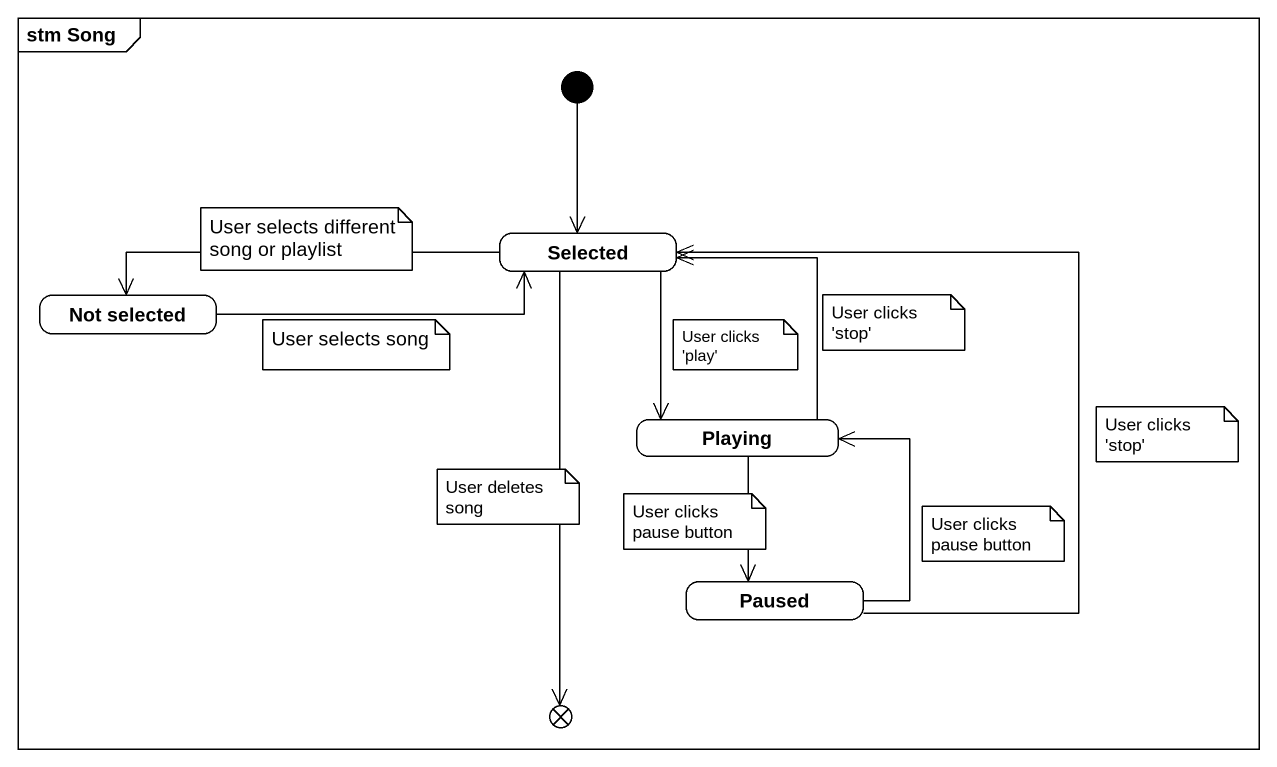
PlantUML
@startuml
mainframe stm Song
hide empty description
state Selected
state "Not selected" as Not_selected
state Playing
state Paused
state exit1 <<choice>>
[*] --> Selected
Selected -left-> Not_selected
Selected --> Playing
Selected --> exit1
Not_selected -right-> Selected
Playing -up-> Selected
Playing --> Paused
Paused -up-> Selected
Paused -up-> Playing
note as N1
  User selects different song or playlist
end note
note as N2
  User selects song
end note
note as N3
  User clicks 'play'
end note
note as N4
  User clicks 'stop'
end note
note as N5
  User clicks 'stop'
end note
note as N6
  User deletes song
end note
note as N7
  User clicks pause button
end note
note as N8
  User clicks pause button
end note
@enduml
